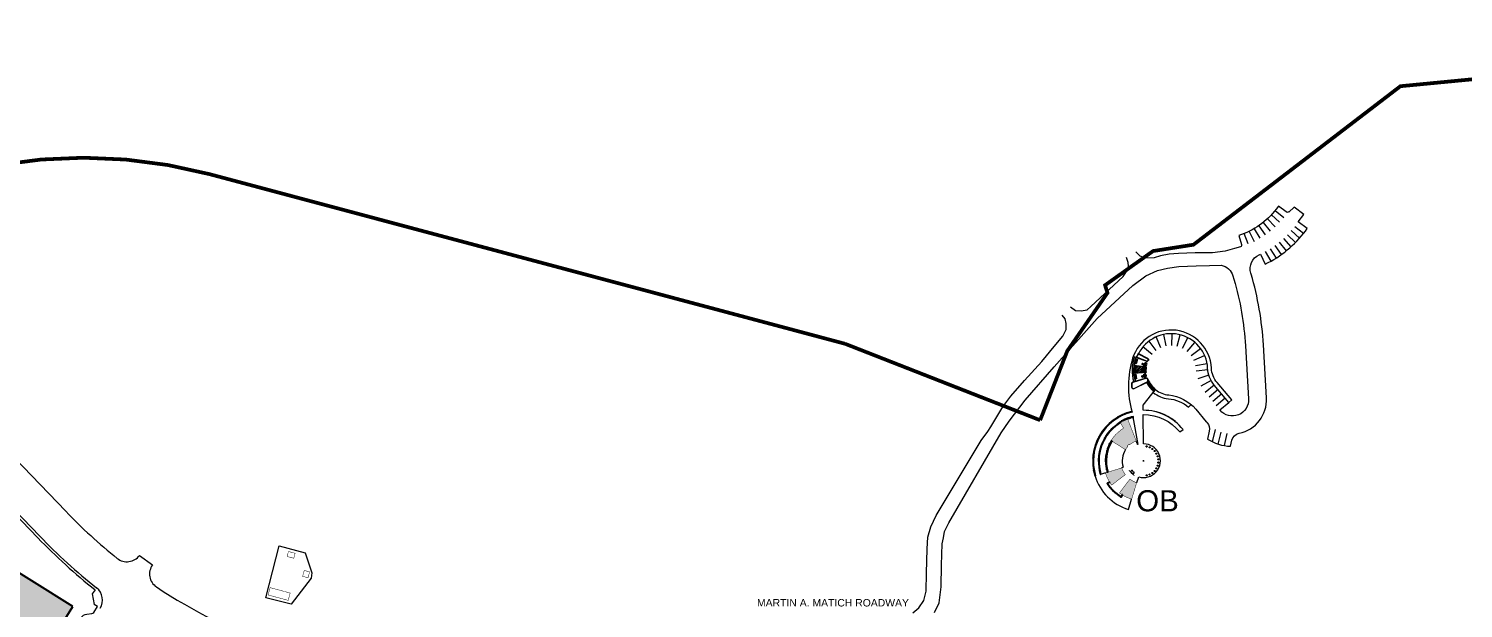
# Model space of a CAD drawing. Header units: feet. Extents: x 6763715 to 6770513, y 1886699 to 1891873.
# Drawn here: x 6765794 to 6768106, y 1890939 to 1891873 of the extents above; entities that cross this region are included whole.
import ezdxf

# ---------------------------------------------------------------- set-up
doc = ezdxf.new("R2010")
doc.units = ezdxf.units.FT
doc.header["$LTSCALE"] = 48
doc.header["$MEASUREMENT"] = 0
doc.linetypes.add('PHANTOM2', pattern=[1.25, 0.625, -0.125, 0.125, -0.125, 0.125, -0.125])
doc.layers.get('0').update_dxf_attribs({"lineweight": 0})
for name, color, linetype in [('A-PFLR-HRAL', 4, 'Continuous'), ('A-WALK', 4, 'Continuous'), ('A-WALL-EXTR-LOW', 3, 'Continuous'), ('C-BLDG', 7, 'Continuous'), ('C-ROAD-IDEN', 7, 'Continuous'), ('hc-sign', 5, 'Continuous')]:
    doc.layers.add(name, color=color, linetype=linetype)
for name, color, linetype, lineweight in [('C-BLDG-HTCH', 253, 'Continuous', 0), ('C-BLDG-IDEN', 7, 'Continuous', 50), ('C-PKNG-STRP', 3, 'Continuous', 0), ('C-PROP', 7, 'PHANTOM2', 0), ('C-ROAD', 5, 'Continuous', 0), ('L-SITE-WALK', 6, 'Continuous', 0), ('L-SITE-WALL', 32, 'Continuous', 0)]:
    doc.layers.add(name, color=color, linetype=linetype, lineweight=lineweight)
doc.styles.add('Campus_Base_Map_NEW$0$STANDARD', font='arial.ttf', dxfattribs={"height": 3.8})
doc.styles.get("Standard").update_dxf_attribs({"font": 'arial.ttf'})

# ---------------------------------------------------------------- blocks, each defined once
blk = doc.blocks.new('tikk')
blk.add_line((0, -2.328306436538696e-10), (0, -18.00000000046566))

msp = doc.modelspace()

# ---------------------------------------------------------------- hatches: boundary and pattern name
at = {"layer": 'C-BLDG-HTCH'}
h = msp.add_hatch(color=256, dxfattribs=at)
edge = h.paths.add_edge_path()
edge.add_arc((6767591.052091537, 1891176.5116347), 36.87173954548437, 233.01016696359028, 252.3262285857189, ccw=False)
edge.add_line((6767568.867350394, 1891147.060617102), (6767552.172778861, 1891124.906172497))
edge.add_arc((6767591.028118988, 1891176.46710902), 64.56212226697713, 232.9990165503296, 252.624004012725)
edge.add_line((6767571.747223013, 1891114.851245138), (6767579.85794482, 1891141.380220604))
edge = h.paths.add_edge_path()
edge.add_arc((6767591.068813505, 1891176.494912737), 36.87173954829419, 197.6737711717657, 216.9898327936322)
edge.add_line((6767561.617795811, 1891154.310171717), (6767539.463351134, 1891137.615600278))
edge.add_arc((6767590.224440326, 1891175.969167091), 63.62141355832393, 197.1852848702486, 217.0736078160031, ccw=False)
edge.add_line((6767529.443450802, 1891157.171412554), (6767555.93739936, 1891165.300766165))
edge = h.paths.add_edge_path()
edge.add_line((6767575.876927492, 1891152.736384974), (6767576.235678772, 1891153.298292154))
edge.add_arc((6767591.03420381, 1891176.477025007), 27.49999999860456, 212.5563066081158, 237.443693150198, ccw=False)
edge.add_line((6767567.855470897, 1891161.678500067), (6767567.293562219, 1891161.319747948))
edge.add_arc((6767591.034203812, 1891176.477025008), 28.16666666682774, 212.5563066078809, 237.4436931499781)
edge.add_line((6767575.876926651, 1891152.736383479), (6767575.876927494, 1891152.736384974))
edge = h.paths.add_edge_path()
edge.add_arc((6767581.463254769, 1891150.341008118), 0.5, 0, 360)
edge = h.paths.add_edge_path()
edge.add_arc((6767563.297463102, 1891178.793845943), 0.5, 0, 360)
edge = h.paths.add_edge_path()
edge.add_arc((6767564.898186882, 1891166.906076076), 0.5, 0, 360)
edge = h.paths.add_edge_path()
edge.add_arc((6767566.848190723, 1891190.251320464), 0.5, 0, 360)
edge = h.paths.add_edge_path(flags=17)
edge.add_arc((6767574.890905067, 1891199.1505415), 0.5, 0, 360)
edge = h.paths.add_edge_path()
edge.add_line((6767580.654777424, 1891202.507382194), (6767578.28453094, 1891208.528814878))
edge.add_arc((6767593.299232012, 1891173.162209063), 38.4218434650604, 113.0033871925787, 130.1520726521259)
edge.add_line((6767568.524114461, 1891202.529394925), (6767567.531071052, 1891203.682510902))
edge.add_line((6767567.53107105, 1891203.682510902), (6767564.515218338, 1891200.758700961))
edge.add_line((6767564.51521834, 1891200.758700961), (6767565.64018756, 1891199.732586174))
edge.add_arc((6767590.710958542, 1891176.766166288), 34.00000000141089, 137.5083356667343, 148.1785170771146)
edge.add_line((6767561.82132676, 1891194.693496698), (6767538.559739323, 1891209.33832842))
edge.add_arc((6767590.211956521, 1891177.035887349), 60.92125442261937, 121.02882429442789, 147.9788213887261, ccw=False)
edge.add_line((6767558.808924262, 1891229.239802964), (6767552.813979111, 1891239.243065914))
edge.add_arc((6767591.107294408, 1891175.81023572), 74.09522213049112, 110.69675285522311, 121.11866254614361, ccw=False)
edge.add_line((6767564.920425521, 1891245.123653185), (6767581.467027778, 1891202.809913894))
edge.add_line((6767581.467027781, 1891202.809913892), (6767580.654777427, 1891202.507382192))
msp.add_hatch(color=256, dxfattribs=at).paths.add_polyline_path([(6765864.472302266, 1890941.722889546), (6765590.97679227, 1891112.621851855), (6765458.496976286, 1890900.609828219), (6765731.992486278, 1890729.710865909)])
at = {"layer": 'C-PKNG-STRP'}
h = msp.add_hatch(dxfattribs=at)
h.set_pattern_fill('ANSI31', color=256, scale=15, angle=6.361109362927034e-15, style=0)
h.set_pattern_definition([(44.99999999999999, (6767574.521614222, 1891318.142342173), (-1.325825214724776, 1.325825214724777), [])])
edge = h.paths.add_edge_path()
edge.add_arc((6767636.287525922, 1891322.656294812), 60.90505623538153, 172.8710709539053, 184.1791305864227)
edge.add_line((6767575.544410909, 1891318.217843073), (6767595.490141491, 1891319.690198839))
edge.add_arc((6767635.381602686, 1891322.634910368), 40.00000002404069, 172.7434668881378, 184.2218078351337, ccw=False)
edge.add_line((6767595.701980521, 1891327.687393611), (6767575.862169453, 1891330.213635233))
at = {"layer": 'L-SITE-WALK'}
h = msp.add_hatch(dxfattribs=at)
h.set_pattern_fill('HEX', color=256, scale=1.5, angle=15.52025991656916, style=0)
h.set_pattern_definition([(15.52025991656916, (0.5179307338839862, 0.7159058842808008), (-0.08689886222677375, 0.3129174616351672), [0.1875000000000001, -0.3750000000000001]), (135.5202599165691, (0.5179307338839862, 0.7159058842808008), (-0.2275450399504104, -0.2317153530659335), [0.1875, -0.375]), (75.52025991656916, (0.6985937141871545, 0.766076966188848), (-0.3144439021771842, 0.08120210856923366), [0.1875000000000001, -0.3750000000000001])])
edge = h.paths.add_edge_path()
edge.add_arc((6767635.381602662, 1891322.634910369), 60.00000000084032, 159.8245673313323, 197.1407073960133, ccw=False)
edge.add_line((6767579.063143038, 1891343.328655938), (6767576.247220057, 1891344.363343216))
edge.add_arc((6767635.381602662, 1891322.634910369), 63.00000000098797, 159.8245673307665, 197.1407073952862)
edge.add_line((6767575.179819205, 1891304.06759315), (6767578.046570798, 1891304.951751113))
h = msp.add_hatch(dxfattribs=at)
h.set_pattern_fill('HEX', color=256, scale=1.5, angle=15.52025991656916, style=0)
h.set_pattern_definition([(15.52025991656916, (6767595.990443119, 1891288.310682318), (-0.08689886222677375, 0.3129174616351672), [0.1875000000000001, -0.3750000000000001]), (135.5202599165691, (6767595.990443119, 1891288.310682318), (-0.2275450399504104, -0.2317153530659335), [0.1875, -0.375]), (75.52025991656916, (6767596.171106098, 1891288.360853399), (-0.3144439021771842, 0.08120210856923366), [0.1875000000000001, -0.3750000000000001])])
edge = h.paths.add_edge_path()
edge.add_line((6767607.852574915, 1891288.310682318), (6767610.3552138, 1891291.431066686))
edge.add_arc((6767635.385807918, 1891322.639074688), 40.00587963400222, 202.4597035448845, 231.2684075371772, ccw=False)
edge.add_arc((6767595.642468737, 1891306.20823012), 2.999999999447994, -63.54102584894059, 22.483573540498185, ccw=False)
edge.add_line((6767596.979139419, 1891303.522469244), (6767595.990443118, 1891303.030407062))
edge.add_arc((6767635.381602661, 1891322.63491037), 44.00000000039658, 206.45897414738, 231.2693743467125)

# ---------------------------------------------------------------- linework, layer by layer
at = {"layer": 'A-PFLR-HRAL'}
for p, q in [((6767550.434179775, 1891236.604366476), (6767553.02462946, 1891239.053531802)), ((6767550.522568123, 1891236.515978128), (6767553.113017807, 1891238.965143454)), ((6767539.134508842, 1891208.728407676), (6767539.028428441, 1891208.794528608)), ((6767532.695586787, 1891158.301883209), (6767532.576295115, 1891158.264539854)), ((6767532.77731294, 1891140.049429215), (6767532.883207001, 1891140.115848171)), ((6767536.063498762, 1891142.373178503), (6767532.851649048, 1891140.366192057)), ((6767532.917468292, 1891140.259923187), (6767532.851649048, 1891140.366192057)), ((6767536.12973867, 1891142.267172491), (6767532.917468292, 1891140.259923187)), ((6767536.063498762, 1891142.373178503), (6767536.12973867, 1891142.267172491)), ((6767536.230557819, 1891142.231906419), (6767536.407197574, 1891141.94922372)), ((6767536.230557819, 1891142.231906419), (6767536.407197574, 1891141.94922372)), ((6767554.606607799, 1891118.220134313), (6767554.673026755, 1891118.326028374)), ((6767556.824351082, 1891121.572560041), (6767554.817101771, 1891118.360289665)), ((6767554.817101771, 1891118.360289665), (6767554.923370642, 1891118.294470421)), ((6767556.930357093, 1891121.506320131), (6767554.923370642, 1891118.294470421)), ((6767556.78908501, 1891121.673379189), (6767556.506402311, 1891121.850018944)), ((6767556.78908501, 1891121.673379189), (6767556.506402311, 1891121.850018944)), ((6767556.930357093, 1891121.506320131), (6767556.824351082, 1891121.572560041))]:
    msp.add_line(p, q, dxfattribs=at)
for points in [[(6767538.841628058, 1891208.491970693), (6767538.788434001, 1891208.524674664), (6767538.766611535, 1891208.489179719), (6767538.819853872, 1891208.456446066)], [(6767538.8634264, 1891208.527480468), (6767538.81025647, 1891208.560169607), (6767538.788434001, 1891208.524674664), (6767538.841628058, 1891208.491970693)], [(6767538.863426374, 1891208.527480425), (6767538.810256456, 1891208.560169614), (6767538.83207895, 1891208.595664541), (6767538.885248872, 1891208.562975352)], [(6767538.926338856, 1891208.390978566), (6767538.979581194, 1891208.358244912), (6767539.001403661, 1891208.393739856), (6767538.948112944, 1891208.426503255)], [(6767538.948112944, 1891208.426503255), (6767539.001403661, 1891208.393739856), (6767539.023226129, 1891208.429234799), (6767538.969911237, 1891208.462013061)], [(6767538.991733656, 1891208.497507858), (6767539.045048507, 1891208.464729564), (6767539.175983486, 1891208.677699119), (6767539.21147841, 1891208.655876623), (6767539.058720937, 1891208.407412141), (6767538.969911158, 1891208.462012932)], [(6767530.993639121, 1891188.483369176), (6767530.932440067, 1891188.49562884), (6767530.940624316, 1891188.536483817), (6767531.001823369, 1891188.524224153)], [(6767531.001823369, 1891188.524224153), (6767530.940624316, 1891188.536483817), (6767530.948808567, 1891188.577338795), (6767531.01003542, 1891188.56507356)], [(6767531.124388309, 1891188.499671404), (6767531.226609157, 1891188.479194072), (6767531.218424909, 1891188.438339095), (6767531.116204058, 1891188.458816426)], [(6767531.132600416, 1891188.540520801), (6767531.19393843, 1891188.528233299), (6767531.18575418, 1891188.487378322), (6767531.124388309, 1891188.499671404)], [(6767531.991864318, 1891192.695035259), (6767531.931684282, 1891192.7115878), (6767531.94273435, 1891192.751762507), (6767532.002914386, 1891192.735209964)], [(6767532.002914386, 1891192.735209964), (6767531.94273435, 1891192.751762507), (6767531.953784418, 1891192.791937214), (6767532.013991794, 1891192.775377153)], [(6767532.123438517, 1891192.702059759), (6767532.223957301, 1891192.674412029), (6767532.212907233, 1891192.634237322), (6767532.112388448, 1891192.661885051)], [(6767532.134515979, 1891192.742226932), (6767532.194832662, 1891192.725636806), (6767532.183782592, 1891192.685462099), (6767532.123438517, 1891192.702059759)], [(6767533.285135479, 1891196.825656813), (6767533.226275188, 1891196.846419514), (6767533.240135856, 1891196.885713191), (6767533.298996145, 1891196.864950489)], [(6767533.298996145, 1891196.864950489), (6767533.240135856, 1891196.885713191), (6767533.253996523, 1891196.925006868), (6767533.31288355, 1891196.904234734)], [(6767533.416877182, 1891196.823368486), (6767533.51519159, 1891196.788688521), (6767533.501330924, 1891196.749394845), (6767533.403016516, 1891196.784074808)], [(6767533.430764643, 1891196.86265271), (6767533.489758582, 1891196.841842865), (6767533.475897916, 1891196.802549188), (6767533.416877182, 1891196.823368486)], [(6767534.866989871, 1891200.854592326), (6767534.809743466, 1891200.879461433), (6767534.826345468, 1891200.917677721), (6767534.883591873, 1891200.892808615)], [(6767534.883591873, 1891200.892808615), (6767534.826345468, 1891200.917677721), (6767534.842947469, 1891200.955894008), (6767534.900219882, 1891200.931013603)], [(6767534.998240744, 1891200.843002605), (6767535.093859481, 1891200.801463709), (6767535.077257481, 1891200.763247421), (6767534.981638742, 1891200.804786318)], [(6767535.014868805, 1891200.881207572), (6767535.072245196, 1891200.856281996), (6767535.055643192, 1891200.81806571), (6767534.998240744, 1891200.843002605)], [(6767536.72952267, 1891204.761708436), (6767536.674176218, 1891204.790559671), (6767536.693436591, 1891204.827507596), (6767536.748783043, 1891204.79865636)], [(6767536.748783043, 1891204.79865636), (6767536.693436591, 1891204.827507596), (6767536.712696966, 1891204.86445552), (6767536.768068559, 1891204.835591178)], [(6767536.859626824, 1891204.740875238), (6767536.952072066, 1891204.692684985), (6767536.932811693, 1891204.65573706), (6767536.84036645, 1891204.703927313)], [(6767536.878912391, 1891204.77781003), (6767536.934384514, 1891204.748893283), (6767536.915124141, 1891204.711945359), (6767536.859626824, 1891204.740875238)], [(6767529.810696952, 1891175.658118926), (6767529.74821207, 1891175.657444597), (6767529.748661705, 1891175.615780358), (6767529.810996423, 1891175.616453067)], [(6767529.810996423, 1891175.616453067), (6767529.748661705, 1891175.615780358), (6767529.74911134, 1891175.574116117), (6767529.811324243, 1891175.57478751)], [(6767529.90317308, 1891179.943837582), (6767529.840948735, 1891179.947575471), (6767529.838450273, 1891179.905983778), (6767529.900549498, 1891179.902253406)], [(6767529.905824967, 1891179.985420057), (6767529.843447195, 1891179.989167162), (6767529.840948735, 1891179.947575471), (6767529.90317308, 1891179.943837582)], [(6767529.935989809, 1891175.61780198), (6767530.040311387, 1891175.618927806), (6767530.039861754, 1891175.660592046), (6767529.935690647, 1891175.659467844)], [(6767529.936317385, 1891175.576136421), (6767529.999096783, 1891175.576813929), (6767529.998647148, 1891175.61847817), (6767529.935989809, 1891175.61780198)], [(6767530.021293111, 1891171.334077749), (6767529.959104129, 1891171.32877173), (6767529.962646295, 1891171.2872559), (6767530.024835278, 1891171.292561917)], [(6767530.024835278, 1891171.292561917), (6767529.962646295, 1891171.2872559), (6767529.966188462, 1891171.24574007), (6767530.028405696, 1891171.251048497)], [(6767530.025325017, 1891179.894757998), (6767530.088000424, 1891179.890993013), (6767530.090498884, 1891179.932584704), (6767530.027948854, 1891179.936342157)], [(6767530.027948854, 1891179.936342157), (6767530.132090577, 1891179.930086243), (6767530.134589037, 1891179.971677933), (6767530.030601055, 1891179.977924612)], [(6767530.149382775, 1891171.30318842), (6767530.253257107, 1891171.312051068), (6767530.249714941, 1891171.353566898), (6767530.145840608, 1891171.344704249)], [(6767530.15295325, 1891171.261675005), (6767530.215283443, 1891171.266993071), (6767530.211741277, 1891171.3085089), (6767530.149382775, 1891171.30318842)], [(6767530.295448207, 1891184.21170508), (6767530.233535961, 1891184.219610606), (6767530.238813494, 1891184.260941692), (6767530.30072574, 1891184.253036167)], [(6767530.30072574, 1891184.253036167), (6767530.238813494, 1891184.260941692), (6767530.244091026, 1891184.302272778), (6767530.306031398, 1891184.294363663)], [(6767530.424719008, 1891184.237203567), (6767530.528131102, 1891184.223998961), (6767530.52285357, 1891184.182667875), (6767530.419441474, 1891184.195872481)], [(6767530.430024725, 1891184.278531055), (6767530.492077549, 1891184.270607581), (6767530.486800017, 1891184.229276494), (6767530.424719008, 1891184.237203567)], [(6767530.537230265, 1891167.037381697), (6767530.475470679, 1891167.027894312), (6767530.481797216, 1891166.986710748), (6767530.543417554, 1891166.99617674)], [(6767530.543417554, 1891166.99617674), (6767530.481797216, 1891166.986710748), (6767530.488123753, 1891166.945527183), (6767530.54963287, 1891166.95497609)], [(6767530.66696882, 1891167.01515644), (6767530.77008217, 1891167.030996505), (6767530.763755634, 1891167.072180072), (6767530.660781818, 1891167.056361439)], [(6767530.673183909, 1891166.973955753), (6767530.735225142, 1891166.983486405), (6767530.728898605, 1891167.024669969), (6767530.66696882, 1891167.01515644)], [(6767531.355262928, 1891162.787025394), (6767531.294332497, 1891162.773190819), (6767531.303558306, 1891162.732558375), (6767531.364356931, 1891162.746363021)], [(6767531.364356931, 1891162.746363021), (6767531.303558306, 1891162.732558375), (6767531.312784117, 1891162.69192593), (6767531.373478586, 1891162.705706928)], [(6767531.48625478, 1891162.77404057), (6767531.587985417, 1891162.797139045), (6767531.578759609, 1891162.837771489), (6767531.477161044, 1891162.814703001)], [(6767531.49537622, 1891162.733384427), (6767531.556578783, 1891162.747280791), (6767531.547352974, 1891162.787913234), (6767531.48625478, 1891162.77404057)], [(6767532.471512587, 1891158.604339111), (6767532.41180055, 1891158.586038281), (6767532.399590926, 1891158.625875904), (6767532.459363723, 1891158.644195356)], [(6767532.48368856, 1891158.564491173), (6767532.424010173, 1891158.546200659), (6767532.41180055, 1891158.586038281), (6767532.471512587, 1891158.604339111)], [(6767532.483688543, 1891158.564491222), (6767532.424010173, 1891158.546200659), (6767532.436219828, 1891158.506363046), (6767532.495891627, 1891158.524651594)], [(6767532.578876803, 1891158.680824291), (6767532.638616662, 1891158.699133647), (6767532.650826287, 1891158.659296024), (6767532.591025539, 1891158.640968008)], [(6767532.591025539, 1891158.640968008), (6767532.650826287, 1891158.659296024), (6767532.663035911, 1891158.619458402), (6767532.603201443, 1891158.601120049)], [(6767532.615404469, 1891158.561280561), (6767532.675245507, 1891158.579620978), (6767532.748503441, 1891158.340595301), (6767532.788341055, 1891158.352804956), (6767532.702873466, 1891158.631668248), (6767532.603201399, 1891158.601120193)], [(6767532.899289087, 1891139.855087596), (6767532.846309488, 1891139.821857689), (6767532.824169856, 1891139.857155676), (6767532.877090309, 1891139.890348483)], [(6767532.921509427, 1891139.819840233), (6767532.86858919, 1891139.786647561), (6767532.846309488, 1891139.821857689), (6767532.899289087, 1891139.855087596)], [(6767532.921509427, 1891139.819840233), (6767532.86858919, 1891139.786647561), (6767532.890588747, 1891139.751261716), (6767532.943751332, 1891139.784606394)], [(6767532.982984366, 1891139.956767439), (6767533.000661217, 1891139.967854725), (6767532.890050025, 1891140.144206013), (6767532.925260156, 1891140.166485715), (6767533.058098835, 1891139.954696368), (6767533.005183254, 1891139.921506618)], [(6767533.075427325, 1891140.358626944), (6767533.086467309, 1891140.340959275), (6767532.909929415, 1891140.230646156), (6767532.931869165, 1891140.195223199), (6767533.143882615, 1891140.327703907), (6767533.11076266, 1891140.380706914)], [(6767533.044522753, 1891140.486712926), (6767533.011401908, 1891140.539717359), (6767532.976066571, 1891140.517637389), (6767533.009187417, 1891140.464632956)], [(6767533.005183254, 1891139.921506618), (6767533.075779368, 1891139.965785967)], [(6767533.079858092, 1891140.508792894), (6767533.046824866, 1891140.561657108), (6767533.011401908, 1891140.539717359), (6767533.044522753, 1891140.486712926)], [(6767533.097999956, 1891139.930538759), (6767533.027403746, 1891139.886259349)], [(6767533.049645837, 1891139.851025626), (6767533.102378095, 1891139.884100395), (6767533.080238463, 1891139.919398382), (6767533.027403746, 1891139.886259349)], [(6767533.079858092, 1891140.508792894), (6767533.046824866, 1891140.561657108), (6767533.082072583, 1891140.583877296), (6767533.115193428, 1891140.530872863)], [(6767533.11076266, 1891140.380706914), (6767533.154922602, 1891140.310036238)], [(6767533.181433337, 1891140.424866851), (6767533.214553291, 1891140.371863846), (6767533.179217953, 1891140.349783876), (6767533.146098, 1891140.402786883)], [(6767533.190257939, 1891140.332116208), (6767533.146098, 1891140.402786883)], [(6767535.551344007, 1891142.053148693), (6767535.518462736, 1891142.105308001), (6767535.483215297, 1891142.083087986), (6767535.516008392, 1891142.031068551)], [(6767535.586679623, 1891142.075228836), (6767535.553710176, 1891142.127528016), (6767535.518462736, 1891142.105308001), (6767535.551344007, 1891142.053148693)], [(6767535.622015236, 1891142.097308979), (6767535.588957617, 1891142.149748031), (6767535.553710176, 1891142.127528016), (6767535.586679623, 1891142.075228836)], [(6767535.582668962, 1891141.925325397), (6767535.616535386, 1891141.871603345), (6767535.651782827, 1891141.89382336), (6767535.618004576, 1891141.94740554)], [(6767535.618004576, 1891141.94740554), (6767535.662444958, 1891141.876910105)], [(6767535.697780574, 1891141.898990247), (6767535.653340194, 1891141.969485683)], [(6767535.653340194, 1891141.969485683), (6767535.687030268, 1891141.916043375), (6767535.722277709, 1891141.93826339)], [(6767535.664810252, 1891141.951290816), (6767535.687030268, 1891141.916043375), (6767535.856985853, 1891142.023183513), (6767535.834765837, 1891142.058430954), (6767535.700057694, 1891141.973510829)], [(6767535.700057694, 1891141.973510829), (6767535.688675808, 1891141.991565826)], [(6767554.377018819, 1891118.364330802), (6767554.343826143, 1891118.311410565), (6767554.308440302, 1891118.333410122), (6767554.341784978, 1891118.386572706)], [(6767554.377018819, 1891118.364330802), (6767554.343826143, 1891118.311410565), (6767554.379036275, 1891118.289130863), (6767554.412266181, 1891118.342110461)], [(6767554.412266181, 1891118.342110461), (6767554.379036275, 1891118.289130863), (6767554.414334261, 1891118.266991231), (6767554.447527068, 1891118.319911683)], [(6767554.408204214, 1891118.492467209), (6767554.44127898, 1891118.54519947), (6767554.476576967, 1891118.523059838), (6767554.443437932, 1891118.470225118)], [(6767554.487717343, 1891118.540821331), (6767554.443437932, 1891118.470225118)], [(6767554.478685202, 1891118.44800463), (6767554.522964552, 1891118.518600742)], [(6767554.513946023, 1891118.425805743), (6767554.525033308, 1891118.443482591), (6767554.701384597, 1891118.332871399), (6767554.723664301, 1891118.368081531), (6767554.511874955, 1891118.500920207), (6767554.478685202, 1891118.44800463)], [(6767554.915805528, 1891118.5182487), (6767554.898137861, 1891118.529288683), (6767554.78782474, 1891118.352750789), (6767554.752401785, 1891118.374690538), (6767554.884882492, 1891118.58670399), (6767554.937885498, 1891118.553584036)], [(6767554.937885498, 1891118.553584036), (6767554.867214823, 1891118.597743974)], [(6767554.889294793, 1891118.633079312), (6767554.959965468, 1891118.588919373)], [(6767554.982045436, 1891118.62425471), (6767554.929042431, 1891118.657374664), (6767554.906962463, 1891118.622039328), (6767554.959965468, 1891118.588919373)], [(6767555.04389151, 1891118.487344128), (6767555.096895942, 1891118.454223282), (6767555.074815974, 1891118.418887944), (6767555.021811541, 1891118.452008789)], [(6767555.06597148, 1891118.522679465), (6767555.118835692, 1891118.489646238), (6767555.096895942, 1891118.454223282), (6767555.04389151, 1891118.487344128)], [(6767555.06597148, 1891118.522679465), (6767555.118835692, 1891118.489646238), (6767555.141055883, 1891118.524893955), (6767555.08805145, 1891118.558014801)], [(6767556.482503986, 1891121.025490332), (6767556.428781934, 1891121.059356758), (6767556.45100195, 1891121.094604198), (6767556.504584128, 1891121.060825948)], [(6767556.504584128, 1891121.060825948), (6767556.434088694, 1891121.105266328)], [(6767556.456168838, 1891121.140601943), (6767556.526664273, 1891121.096161562)], [(6767556.508469405, 1891121.107631621), (6767556.473221966, 1891121.129851639), (6767556.580362105, 1891121.299807221), (6767556.615609543, 1891121.277587206), (6767556.53068942, 1891121.142879063)], [(6767556.526664273, 1891121.096161562), (6767556.473221966, 1891121.129851639), (6767556.495441979, 1891121.165099078)], [(6767556.53068942, 1891121.142879063), (6767556.548744416, 1891121.131497178)], [(6767556.610327283, 1891120.994165376), (6767556.66248659, 1891120.961284107), (6767556.640266577, 1891120.926036667), (6767556.588247139, 1891120.958829763)], [(6767556.632407427, 1891121.029500992), (6767556.684706606, 1891120.996531547), (6767556.66248659, 1891120.961284107), (6767556.610327283, 1891120.994165376)], [(6767556.654487569, 1891121.064836609), (6767556.706926619, 1891121.031778987), (6767556.684706606, 1891120.996531547), (6767556.632407427, 1891121.029500992)]]:
    msp.add_lwpolyline(points, dxfattribs=at)
for centre, radius in [((6767568.150729027, 1891254.67224321), 0.0624999999999992), ((6767572.017888956, 1891255.699008786), 0.0624999999999992), ((6767533.961519246, 1891234.650988498), 0.0624999999999992), ((6767536.887482167, 1891237.381586686), 0.0624999999999992), ((6767539.94397884, 1891239.965108792), 0.0624999999999992), ((6767543.12361807, 1891242.395323924), 0.0624999999999992), ((6767544.095058233, 1891231.721462157), 0.0624999999999992), ((6767546.418711754, 1891244.666372856), 0.0624999999999992), ((6767547.215996055, 1891234.225636762), 0.0624999999999992), ((6767549.821293627, 1891246.77278214), 0.0624999999999992), ((6767550.470329355, 1891236.553626262), 0.0624999999999992), ((6767553.069373477, 1891239.007828957), 0.0625), ((6767553.323138649, 1891248.709477277), 0.0624999999999992), ((6767555.60327059, 1891240.47440359), 0.0624999999999992), ((6767556.915783029, 1891250.471794893), 0.0624999999999992), ((6767559.147046944, 1891242.310986404), 0.0624999999999992), ((6767560.59054481, 1891252.055493919), 0.0624999999999992), ((6767560.59054481, 1891252.055493919), 0.0624999999999992), ((6767562.773142146, 1891243.943749973), 0.0624999999999992), ((6767564.338544976, 1891253.456765726), 0.0624999999999992), ((6767565.748770688, 1891244.424666618), 0.06293171809774861), ((6767566.521428611, 1891245.391582888), 0.0624999999999992), ((6767569.168447943, 1891245.601107145), 0.0624999999999992), ((6767570.326988732, 1891246.626143443), 0.0624999999999992), ((6767573.015798857, 1891246.702284664), 0.0624999999999992), ((6767574.07933296, 1891246.966615482), 0.0624999999999992), ((6767574.194879957, 1891247.650426165), 0.0624999999999992), ((6767516.028465667, 1891208.36913936), 0.0624999999999992), ((6767517.685277775, 1891212.012780507), 0.0624999999999992), ((6767519.519073186, 1891215.570595061), 0.0624999999999992), ((6767521.52541537, 1891219.033988471), 0.0624999999999992), ((6767526.726365384, 1891209.96168052), 0.0624999999999992), ((6767528.672778081, 1891213.458448159), 0.0624999999999992), ((6767541.1170526, 1891229.048730756), 0.0624999999999992), ((6767509.997583416, 1891185.209742282), 0.0624999999999992), ((6767510.523936332, 1891189.177714244), 0.0624999999999992), ((6767511.244593387, 1891193.115037675), 0.0624999999999992), ((6767513.261386352, 1891200.859775522), 0.0624999999999992), ((6767514.552645126, 1891204.64847445), 0.0624999999999992), ((6767514.552645126, 1891204.64847445), 0.0624999999999992), ((6767519.329920732, 1891187.228739954), 0.0624999999999992), ((6767520.032420219, 1891191.168759529), 0.0624999999999992), ((6767520.95141042, 1891195.063975097), 0.0624999999999992), ((6767524.975979768, 1891206.362726499), 0.0624999999999992), ((6767509.532401601, 1891177.220261148), 0.0624999999999992), ((6767509.666805945, 1891181.220711164), 0.0624999999999992), ((6767518.846055944, 1891183.255940054), 0.0624999999999992), ((6767519.734317281, 1891163.32633673), 0.0624999999999992), ((6767510.957817866, 1891161.297543963), 0.0624999999999992), ((6767511.800598798, 1891157.384741227), 0.0624999999999992), ((6767512.834567072, 1891153.518115651), 0.0624999999999992), ((6767513.122711645, 1891152.559566511), 0.0624999999999992), ((6767520.569646158, 1891159.412542511), 0.0624999999999992), ((6767521.619784767, 1891155.550906201), 0.0624999999999992), ((6767521.729464622, 1891155.190914955), 0.0624999999999992)]:
    msp.add_circle(centre, radius, dxfattribs=at)
for centre, radius, start, end in [((6767590.979675213, 1891176.486334999), 81.51308027115158, 103.4620416640001, 197.0830833210413), ((6767590.979675213, 1891176.486334999), 81.38808027115158, 103.4620416640001, 197.0830833210413), ((6767590.97906254, 1891176.486355538), 72.51250069773559, 123.9965756116796, 197.0935616289581), ((6767590.979675213, 1891176.486334999), 72.38808027115158, 123.9957031785288, 197.0934042015423), ((6767590.945491874, 1891176.553566416), 73.10429179864528, 103.2460382496116, 121.246617945607), ((6767590.985158023, 1891176.475354536), 73.06697892077761, 103.2656750122469, 121.2313816694629), ((6767591.017241878, 1891176.527761585), 72.50920383707108, 103.5207943793921, 110.4167549021362), ((6767591.034203772, 1891176.477025074), 72.43750000000145, 103.5244499530122, 110.418271116302), ((6767591.034203785, 1891176.477025073), 61.22925529243842, 148.1422959796452, 197.3043545156536), ((6767591.034203772, 1891176.477025074), 61.10425528113683, 148.1424557279795, 197.3041952366035), ((6767590.979675213, 1891176.486334999), 72.38808027115158, 197.3573229285777, 197.3594959071353), ((6767591.034203772, 1891176.477025074), 68.70833333333333, 212.0174325757925, 237.982567386306), ((6767591.034203772, 1891176.477025074), 68.58333333333333, 212.0172872533266, 237.9827125197218)]:
    msp.add_arc(centre, radius, start, end, dxfattribs=at)
at = {"layer": 'A-WALK'}
for p, q in [((6767536.230557819, 1891142.231906419), (6767532.942909148, 1891140.177555531)), ((6767556.78908501, 1891121.673379189), (6767554.734734115, 1891118.385730523))]:
    msp.add_line(p, q, dxfattribs=at)
for centre in [(6767595.923786462, 1891199.803399764), (6767600.682874793, 1891198.269935004), (6767605.017299068, 1891195.777305442), (6767608.736289574, 1891192.435218437), (6767611.676163493, 1891188.390768258), (6767611.62859374, 1891164.481239029), (6767613.678123085, 1891169.04192597), (6767613.707529048, 1891183.821962078), (6767614.731032416, 1891173.929851693), (6767614.740980348, 1891178.929885389), (6767595.830929068, 1891153.131378634), (6767600.596081578, 1891154.645894224), (6767604.940390036, 1891157.121256811), (6767608.672649697, 1891160.448519011)]:
    msp.add_circle(centre, 0.3333333333333333, dxfattribs=at)
msp.add_arc((6767591.034203772, 1891176.477025074), 68.5, 211.999999863701, 238.0000002786753, dxfattribs=at)
at = {"layer": 'A-WALL-EXTR-LOW'}
for p, q in [((6767532.68456426, 1891158.298432691), (6767532.546021798, 1891158.361996182)), ((6767532.825634223, 1891158.234801344), (6767532.68456426, 1891158.298432691))]:
    msp.add_line(p, q, dxfattribs=at)
msp.add_arc((6767590.955502894, 1891176.255482114), 61.30691265469096, 152.2695470631807, 156.2411852096762, dxfattribs=at)
at = {"layer": 'C-BLDG', "const_width": 0.75}
for points in [[(6767580.654777424, 1891202.507382194), (6767578.28453094, 1891208.528814879, 0.07496521371587843), (6767568.524114461, 1891202.529394925), (6767567.53107105, 1891203.682510902), (6767564.51521834, 1891200.758700961), (6767565.640187559, 1891199.732586175, 0.04659111779035698), (6767561.82132676, 1891194.693496698), (6767538.559739325, 1891209.33832842, -0.1181365701411247), (6767558.808924262, 1891229.239802964), (6767552.813979113, 1891239.243065913, -0.04550553088838941), (6767564.920425521, 1891245.123653185), (6767581.467027781, 1891202.809913892)], [(6767555.937399358, 1891165.300766166, 0.08448235316868781), (6767561.617795811, 1891154.310171717), (6767539.463351134, 1891137.615600278, -0.08699767155041196), (6767529.443450802, 1891157.171412554)], [(6767575.876927492, 1891152.736384974), (6767576.235678774, 1891153.298292154, -0.1090205759430032), (6767567.855470897, 1891161.678500067), (6767567.293562219, 1891161.319747948, 0.1090205759430032), (6767575.876926651, 1891152.736383479)], [(6767579.857944818, 1891141.380220604, -0.08448235316868781), (6767568.867350394, 1891147.060617102), (6767552.172778863, 1891124.906172496, 0.08584007250130454), (6767571.747223013, 1891114.851245138)]]:
    msp.add_lwpolyline(points, format="xyb", close=True, dxfattribs=at)
msp.add_lwpolyline([(6767565.638223423, 1891199.734377715, 0.008420214969708845), (6767564.862535757, 1891198.853697601, 0.008420214969708845)], format="xyb", dxfattribs=at)
at = {"layer": 'C-BLDG', "const_width": 0.75, "elevation": 1.078313909518014e-09}
msp.add_lwpolyline([(6765864.472302266, 1890941.722889546), (6765590.97679227, 1891112.621851855), (6765458.496976286, 1890900.609828219), (6765731.992486278, 1890729.710865909)], close=True, dxfattribs=at)
at = {"layer": 'C-BLDG', "elevation": 1.157667545448348e-09}
msp.add_lwpolyline([(6765864.472302265, 1890941.722889547), (6765590.97679227, 1891112.621851855), (6765458.496976285, 1890900.609828219), (6765731.992486277, 1890729.710865909)], close=True, dxfattribs=at)
at = {"layer": 'C-BLDG', "const_width": 0.75}
for points in [[(6766220.840862805, 1891019.57108688), (6766210.118569653, 1891022.463179002), (6766212.288523981, 1891030.508180848), (6766223.010817135, 1891027.61608873)], [(6766243.859635842, 1890988.104627864), (6766235.484422386, 1890990.363649185), (6766235.196493969, 1890990.441311258), (6766237.76016785, 1890999.946009499), (6766246.423309722, 1890997.609326109)], [(6766182.727550738, 1890972.215970135), (6766215.09674521, 1890963.485123955), (6766211.9094286, 1890951.668300121), (6766179.540234127, 1890960.399146304)]]:
    msp.add_lwpolyline(points, close=True, dxfattribs=at)
at = {"layer": 'C-PKNG-STRP'}
for p, q in [((6767802.869391736, 1891580.292846647), (6767816.957410157, 1891569.0889305)), ((6767776.651567359, 1891555.801446427), (6767786.871382182, 1891540.984045001)), ((6767783.866746318, 1891561.181148333), (6767795.15109574, 1891547.157473419)), ((6767790.665699271, 1891567.078116938), (6767802.953172901, 1891553.924486571)), ((6767797.011425739, 1891573.460260433), (6767810.235154094, 1891561.248257794)), ((6767759.628524797, 1891526.344001286), (6767752.911363071, 1891543.043694046)), ((6767761.131645365, 1891546.707975561), (6767769.06163563, 1891530.5489145)), ((6767769.059428018, 1891550.968288016), (6767778.159091134, 1891535.437797645)), ((6767611.208500411, 1891354.504349142), (6767599.726276843, 1891369.642332558)), ((6767618.945484692, 1891359.102074039), (6767611.138328658, 1891376.423976783)), ((6767627.514547446, 1891361.853648776), (6767623.777696216, 1891380.48254952)), ((6767636.481879869, 1891362.619774882), (6767637.004511544, 1891381.612585525)), ((6767645.393510756, 1891361.361667222), (6767650.149167104, 1891379.756876726)), ((6767653.798288801, 1891358.143017498), (6767662.546214716, 1891375.00936838)), ((6767604.642994048, 1891348.230572904), (6767590.042154955, 1891360.388512608)), ((6767661.270722106, 1891353.126769847), (6767673.568053842, 1891367.610403097)), ((6767667.43251874, 1891346.566871811), (6767682.656703878, 1891357.934553494)), ((6767671.971737751, 1891338.795418228), (6767689.352051916, 1891346.47165946)), ((6767674.658581168, 1891330.205838934), (6767693.315145956, 1891333.802030003)), ((6767694.503465658, 1891323.366394795), (6767675.62087382, 1891321.257431654)), ((6767696.372650849, 1891314.562637262), (6767678.262113766, 1891308.817339486)), ((6767699.920272542, 1891306.291338674), (6767683.275057459, 1891297.129634961)), ((6767705.010528585, 1891298.869122468), (6767690.467810567, 1891286.641720757)), ((6767711.124229442, 1891291.59776346), (6767696.581511423, 1891279.370361748)), ((6767716.916156568, 1891284.709107557), (6767702.373438552, 1891272.481705844)), ((6767722.708083697, 1891277.820451654), (6767708.165365675, 1891265.59304994)), ((6767702.063736619, 1891207.265143388), (6767706.743661832, 1891227.374547035)), ((6767711.468572564, 1891203.559479867), (6767716.021390878, 1891223.122711548)), ((6767721.179913984, 1891201.170854986), (6767725.672529921, 1891220.475400076))]:
    msp.add_line(p, q, dxfattribs=at)
msp.add_lwpolyline([(6767575.853302062, 1891330.214764334, 0.04938079727858416), (6767575.544410909, 1891318.217843073), (6767595.490141494, 1891319.690198839, -0.05012562890083678), (6767595.701980521, 1891327.687393611), (6767575.862169454, 1891330.213635232)], format="xyb", dxfattribs=at)
for points in [[(6767581.003399353, 1891340.185296772), (6767579.202706141, 1891332.958011674), (6767578.388002845, 1891333.193016691), (6767580.201714406, 1891340.458345196)], [(6767578.554929173, 1891316.251554731), (6767579.475512914, 1891308.860433604), (6767578.630819, 1891308.786534946), (6767577.708692081, 1891316.217835632)]]:
    msp.add_lwpolyline(points, close=True, dxfattribs=at)
at = {"layer": 'C-PROP', "ltscale": 0.02, "const_width": 6, "elevation": -178.8009999999999}
msp.add_lwpolyline([(6769012.672318948, 1888295.374669329, 0.1361048893769301), (6767938.827147607, 1887977.763884334, -0.2823868537519414), (6765535.011960359, 1887963.210487848), (6765125.199023341, 1887960.525005917), (6765008.259637998, 1888061.176182), (6763829.051106414, 1890965.3305025), (6763828.781101809, 1890985.958502438), (6763983.434002401, 1891051.428890646), (6764153.834987686, 1890819.547933312), (6764199.850891613, 1890841.999908577), (6764151.795092961, 1891122.836158444, -0.01647219109543954), (6764351.863703489, 1891197.559898398, -0.0003431867193823084), (6765614.041232214, 1891619.044375816, -0.1515732919274202), (6766084.71670162, 1891639.018791427, -4.006424607498245e-05), (6767109.798489642, 1891365.369470985), (6767424.223199004, 1891242.168853522)], format="xyb", dxfattribs=at)
msp.add_lwpolyline([(6767424.223199004, 1891242.168853523), (6767467.998380393, 1891353.889062141), (6767532.782767654, 1891447.499071313), (6767528.86501762, 1891459.858161618), (6767606.293465273, 1891514.93483031), (6767671.434981415, 1891525.171360401), (6768005.054054189, 1891780.727573796), (6768904.714655642, 1891867.250107892)], dxfattribs=at)
at = {"layer": 'C-ROAD', "lineweight": 0}
for p, q in [((6765853.133717205, 1891095.347307261, 1.702565624585569e-05), (6765599.667516809, 1891358.826879569, -4.279084241460927e-06)), ((6765811.334948072, 1891055.137073503, 1.70256562458948e-05), (6765610.558019497, 1891263.845844877, 1.389679200047844e-07)), ((6765972.102873247, 1891024.18914211), (6765993.104433, 1891008.861569309)), ((6766176.06393213, 1890955.78944317), (6766197.505813392, 1891039.469975532)), ((6766197.505813392, 1891039.469975532), (6766239.134966542, 1891028.558984176)), ((6766239.134966542, 1891028.558984176), (6766249.875844864, 1890995.968486856)), ((6766249.158204613, 1890987.44345703), (6766216.703511243, 1890945.538939919)), ((6766249.875844864, 1890995.968486856), (6766249.158204613, 1890987.44345703)), ((6766216.703511243, 1890945.538939919), (6766176.06393213, 1890955.78944317))]:
    msp.add_line(p, q, dxfattribs=at)
at = {"layer": 'C-ROAD'}
msp.add_lwpolyline([(6767253.914784377, 1890931.955566212), (6767261.502035439, 1890947.436626075), (6767264.831010644, 1890973.467420583), (6767265.43963866, 1891008.603725486), (6767266.477746138, 1891043.030121336), (6767268.165225536, 1891052.596418691), (6767270.111727451, 1891062.635169517), (6767276.782689148, 1891076.884513882), (6767361.221830292, 1891221.702080872), (6767374.247185092, 1891240.43274689), (6767399.81124788, 1891274.412873502), (6767446.778521338, 1891328.393371169), (6767516.059568712, 1891406.193354644), (6767573.402773843, 1891459.431428233), (6767594.620832501, 1891475.018205867), (6767613.282675099, 1891483.565380048), (6767629.407518209, 1891487.472799397), (6767648.056090528, 1891490.097353682), (6767675.798640886, 1891490.964142014), (6767697.217794465, 1891491.633362116), (6767716.18836415, 1891492.226078654, -0.2768002656219895), (6767735.07122715, 1891474.777598697), (6767736.644707763, 1891469.402529475, -0.05683157368889313), (6767755.217303276, 1891362.004680846), (6767760.154401738, 1891276.531786317, -0.7215477996060534), (6767714.297106065, 1891258.300235532), (6767713.962680893, 1891258.697985688), (6767728.500010824, 1891270.931795751), (6767705.010528574, 1891298.869122482, -0.1622776600881881), (6767694.290355877, 1891325.914970522, 0.7669679999849119), (6767582.749175042, 1891349.296259978), (6767597.956952291, 1891341.592646725, -0.3941103228749396), (6767598.878340704, 1891338.990706864), (6767598.53550008, 1891338.202977837, -0.4003284236725027), (6767596.003400986, 1891337.104100256), (6767579.063143037, 1891343.328655936, 0.164276669205159), (6767578.046570798, 1891304.951751112), (6767594.39072624, 1891309.992583815, -0.3958295902336431), (6767598.072276387, 1891308.209620471, 0.1321900515565017), (6767610.355213804, 1891291.43106669, 0.1458966574005987), (6767631.528429756, 1891282.820929677, -0.1962615683419926), (6767675.018427508, 1891259.95379586), (6767692.100325917, 1891239.63735925, 0.008967608589928743), (6767693.396736347, 1891238.150441152, -0.2456876565469603), (6767696.878854902, 1891224.691961205), (6767693.876950109, 1891211.792926888, 0.1326624596670781), (6767731.196197812, 1891200.092552324), (6767733.460178485, 1891209.820763587, -0.2936950104387187), (6767745.097173953, 1891221.123279511, 0.3732667368634994), (6767789.1061437, 1891278.204101286), (6767784.16904524, 1891363.676995794, 0.05683157368889313), (6767764.476688234, 1891477.549974654), (6767763.951960967, 1891479.342462832, -0.3686381414272456), (6767777.232133495, 1891508.954470566), (6767778.327485574, 1891509.424855832), (6767779.353640936, 1891509.789471848), (6767787.217706488, 1891493.787991625, 0.1173487718825822), (6767851.830661803, 1891547.16106072), (6767854.745366741, 1891551.021166657), (6767840.337827803, 1891561.891954365), (6767849.564324806, 1891574.000521774), (6767833.799549254, 1891585.904254444), (6767825.056955346, 1891577.42269023), (6767824.528176662, 1891577.951468913, -0.3355501181145661), (6767820.909066062, 1891577.948784942), (6767808.323374579, 1891587.452041527), (6767804.745816683, 1891582.714082537, -0.1550772399248523), (6767744.443316616, 1891539.995384806), (6767748.989819242, 1891525.735480411, -0.3731236866744868), (6767747.041613098, 1891521.741018212), (6767737.794390056, 1891518.973630598), (6767722.59366628, 1891514.838223225), (6767702.349498533, 1891511.80345659), (6767674.071755846, 1891511.920434683), (6767647.400286475, 1891511.087111211), (6767632.126079489, 1891509.745115175), (6767618.099893834, 1891506.95088245), (6767607.81110803, 1891503.89496603), (6767594.284564408, 1891503.323127122), (6767585.681206806, 1891506.788309616), (6767578.662425932, 1891513.710990273)], format="xyb", dxfattribs=at)
for points in [[(6767473.283278238, 1891425.048913141), (6767481.328208891, 1891419.175574187), (6767490.549800807, 1891418.366575365), (6767499.997182832, 1891420.199893017), (6767505.721745811, 1891425.250774347), (6767558.158801408, 1891473.93392378), (6767564.399175216, 1891483.360924431), (6767566.811395053, 1891490.571403521), (6767566.336024236, 1891496.46501417), (6767563.242354596, 1891504.42544077)], [(6767219.034190262, 1890931.570699884), (6767228.523625067, 1890939.538739833), (6767236.853864148, 1890951.541551697), (6767240.210240036, 1890966.707469257), (6767241.21301542, 1890995.728535164), (6767241.888496572, 1891034.724294676), (6767243.365986113, 1891053.755815542), (6767247.955977561, 1891070.470972671), (6767256.481580729, 1891088.721531963), (6767329.257159537, 1891209.313452708), (6767339.981753515, 1891224.181449455), (6767344.808168167, 1891231.272435917), (6767364.24066047, 1891263.965333134), (6767377.169238468, 1891280.908847819), (6767399.045232944, 1891306.286933537), (6767427.006032186, 1891336.899418413), (6767446.751710788, 1891361.117014706), (6767460.981396613, 1891377.471498713), (6767466.378919313, 1891388.368359393), (6767466.410869446, 1891397.924530237), (6767464.621905522, 1891405.557655085), (6767459.655836465, 1891411.756652881)]]:
    msp.add_lwpolyline(points, dxfattribs=at)
at = {"layer": 'C-ROAD', "lineweight": 0}
for centre, radius, start, end in [((6766480.835922619, 1891699.194093555), 871, 223.8903047815588, 231.3024670602026), ((6766480.835922619, 1891699.194093555), 871, 223.8903047815588, 231.3024670602026), ((6766480.835922619, 1891699.194093555), 929, 223.8903047815588, 231.545092839554), ((6766480.835922619, 1891699.194093555), 929, 223.8903047815588, 231.545092839554), ((6765951.909065794, 1891038.92719288), 25, 231.3024670602026, 323.8769025568319), ((6765951.909065794, 1891038.92719288), 25, 231.3024670602026, 323.8769025568319), ((6766013.298240454, 1890994.123518538), 25, 143.8769025568318, 236.451338104036), ((6766013.298240454, 1890994.123518538), 25, 143.8769025568318, 236.451338104036), ((6765887.544738017, 1890952.118749112), 25, 327.9473992954887, 51.5450928513065), ((6765887.544738017, 1890952.118749112), 25, 327.9473992954887, 51.5450928513065), ((6766480.835922619, 1891699.194093555), 871, 236.451338104036, 250.3717034615807), ((6766480.835922619, 1891699.194093555), 871, 236.451338104036, 250.3717034615807)]:
    msp.add_arc(centre, radius, start, end, dxfattribs=at)
at = {"layer": 'Defpoints', "lineweight": 5}
for p, q in [((6767590.034273708, 1891176.488851703), (6767592.034133834, 1891176.465198446)), ((6767591.022377142, 1891175.477095012), (6767591.0460304, 1891177.476955138))]:
    msp.add_line(p, q, dxfattribs=at)
at = {"layer": 'hc-sign'}
for p, q in [((6767592.37331316, 1891331.351194803), (6767589.132990094, 1891332.159807497)), ((6767589.832699277, 1891332.486096514), (6767591.181903273, 1891332.14957333)), ((6767591.459996404, 1891331.250666569), (6767590.943000412, 1891331.379681333)), ((6767591.714867713, 1891333.696766443), (6767591.181903273, 1891332.14957333)), ((6767592.174666062, 1891333.538378867), (6767591.655564965, 1891332.031430972)), ((6767591.655564965, 1891332.031430972), (6767592.058644602, 1891331.930893437)), ((6767592.174666062, 1891333.538378867), (6767591.714867713, 1891333.696766443)), ((6767592.743779713, 1891333.919837253), (6767592.058644602, 1891331.930893437)), ((6767593.096081251, 1891333.449386972), (6767592.37331316, 1891331.351194803)), ((6767595.144303774, 1891334.03151268), (6767592.743779713, 1891333.919837253)), ((6767595.652691703, 1891333.568323739), (6767593.096081251, 1891333.449386972)), ((6767594.83138519, 1891333.204767243), (6767594.110361853, 1891333.17122432)), ((6767595.596218978, 1891334.782235669), (6767595.110430541, 1891334.759636173)), ((6767595.110430541, 1891334.759636173), (6767595.144303774, 1891334.03151268)), ((6767595.596218978, 1891334.782235669), (6767595.652691703, 1891333.568323739)), ((6767592.197716893, 1891313.309074998), (6767589.031182816, 1891312.247656138)), ((6767589.445508866, 1891312.899109427), (6767590.763899055, 1891313.341202839)), ((6767590.853705415, 1891315.045988334), (6767590.380898941, 1891314.932167495)), ((6767590.380898941, 1891314.932167495), (6767590.763899055, 1891313.341202839)), ((6767590.853705415, 1891315.045988334), (6767591.22674302, 1891313.496407472)), ((6767591.481878308, 1891312.733029389), (6767590.976655405, 1891312.563679207)), ((6767593.091804908, 1891317.059154932), (6767591.128263574, 1891315.673697399)), ((6767591.128263574, 1891315.673697399), (6767591.620616922, 1891313.628484498)), ((6767591.22674302, 1891313.496407472), (6767591.620616922, 1891313.628484498)), ((6767593.769533973, 1891316.942169465), (6767591.678319646, 1891315.46662699)), ((6767591.678319646, 1891315.46662699), (6767592.197716893, 1891313.309074998)), ((6767593.068927195, 1891317.935105257), (6767592.671569926, 1891317.654733455)), ((6767592.671569926, 1891317.654733455), (6767593.091804908, 1891317.059154932)), ((6767593.272750065, 1891316.193889132), (6767592.682979206, 1891315.777751989)), ((6767593.068927195, 1891317.935105257), (6767593.769533973, 1891316.942169465))]:
    msp.add_line(p, q, dxfattribs=at)
for centre, radius, start, end in [((6767589.281467911, 1891332.75479363), 0.6132325494530642, 334.0127381349707, 255.9881908199652), ((6767593.18306285, 1891331.661866782), 2.257766233118271, 187.1798521251938, 43.10792498171226), ((6767593.18306285, 1891331.661866782), 1.7714524020453, 193.4222723590644, 58.43481966897513), ((6767588.83628645, 1891312.82909364), 0.6132325494530642, 6.555644243758793, 288.5310971457155), ((6767592.713206757, 1891314.006557505), 2.257766233118271, 219.7227583881845, 75.65083129400797), ((6767592.713206757, 1891314.006557505), 1.7714524020453, 225.9651785804296, 90.9777260243668)]:
    msp.add_arc(centre, radius, start, end, dxfattribs=at)
at = {"layer": 'L-SITE-WALK', "lineweight": 0}
for p, q in [((6767579.770907842, 1891343.601278723), (6767582.519920995, 1891348.839074838)), ((6767597.308117846, 1891341.3608277), (6767582.523231391, 1891348.850222437)), ((6767596.175848866, 1891337.573420753), (6767579.770907842, 1891343.601278723)), ((6765808.452274339, 1891052.363953933, 1.702565624585569e-05), (6765610.55955236, 1891258.074575971, 3.920653390936079e-07)), ((6767663.525361722, 1891263.037569301), (6767667.619532694, 1891267.431070339)), ((6767555.452699301, 1891165.679040251, 0.03013607554794362), (6767557.955728592, 1891166.466632855)), ((6767513.699443167, 1891152.387327113), (6767512.743123722, 1891152.094950918)), ((6767529.443450802, 1891157.171412554), (6767521.350013234, 1891154.726341105))]:
    msp.add_line(p, q, dxfattribs=at)
for points in [[(6767728.500010823, 1891270.93179575), (6767733.092448094, 1891274.793080501), (6767709.602965844, 1891302.730407232, -0.1622776600881881), (6767700.281076541, 1891326.248535962, 0.8356157800743308), (6767573.316212632, 1891341.945201938, 0.1462910472610665), (6767572.457098665, 1891255.28932101)], [(6767598.878340704, 1891338.990706864, 0.4003288277942924), (6767597.956952291, 1891341.592646725), (6767582.303137511, 1891349.522203599), (6767579.063143038, 1891343.328655937), (6767596.003400986, 1891337.104100256, 0.4003288272930901), (6767598.535497636, 1891338.20297887)], [(6767590.378246521, 1891258.170803345), (6767590.34239917, 1891266.47833607), (6767610.3552138, 1891291.431066686, -0.1263679630643225), (6767598.414436365, 1891307.355485753, -0.3940344706411948), (6767596.979139419, 1891303.522469244), (6767595.990443118, 1891303.030407062, 0.1086806795594285), (6767607.852574915, 1891288.310682318), (6767610.355213802, 1891291.431066686, -1.834121190641556e-06), (6767610.354984844, 1891291.431250324)], [(6767606.601255478, 1891286.750490141, 0.1458952638019774), (6767630.95045382, 1891276.848832574, -0.1534534975977663), (6767663.525361722, 1891263.037569301, -0.1534534975977663)], [(6767580.350432644, 1891141.531984623), (6767583.188896256, 1891150.816180767, 1.151805921558439), (6767590.984471284, 1891204.068529527), (6767590.46590996, 1891251.245133758, -0.2267258272069062), (6767649.243505877, 1891223.271563692), (6767654.610511014, 1891227.054697147, 0.2320908914709436), (6767590.389782944, 1891258.170860931)], [(6767564.920425521, 1891245.123653184, -0.07418293030514274), (6767573.614297566, 1891247.810909356), (6767581.967135873, 1891203.00547897), (6767581.467027781, 1891202.809913892)]]:
    msp.add_lwpolyline(points, format="xyb", dxfattribs=at)
for points in [[(6767578.046570798, 1891304.951751112, -0.1642766691952485), (6767579.063143038, 1891343.328655938), (6767576.247220056, 1891344.363343217, 0.1642766691945441), (6767575.179819205, 1891304.06759315)], [(6767575.889623572, 1891293.026472478), (6767596.979139419, 1891303.522469244, 0.3940344706303039), (6767598.414436365, 1891307.355485753, -0.005731328673178849), (6767598.072276387, 1891308.209620471, 0.3937236984007086), (6767594.39072624, 1891309.992583815), (6767573.698849295, 1891303.610835284, 0.3225183442577926), (6767571.583849167, 1891300.815152383, 0.008859744843267004), (6767571.553159857, 1891295.676995351, 0.5530888139642054)], [(6767575.666845128, 1891293.474099291), (6767596.756360972, 1891303.970096056, 0.3940344706367891), (6767597.952441759, 1891307.164276482, -0.005731328672869397), (6767597.606032217, 1891308.029020434, 0.3937236984685055), (6767594.5380859, 1891309.514791884), (6767573.846208954, 1891303.133043353, 0.3225183443034312), (6767572.083708847, 1891300.803307601, 0.008859744843256896), (6767572.053125367, 1891295.682868352, 0.5530888138762128)]]:
    msp.add_lwpolyline(points, format="xyb", close=True, dxfattribs=at)
at = {"layer": 'L-SITE-WALK', "lineweight": 0, "extrusion": (-0.3224937387183722, -0.9465715971269403, 0), "elevation": -3972603.149611817}
msp.add_lwpolyline([(5796118.037898654, 0), (5796117.292667124, 0.03013607554794402)], dxfattribs=at)
at = {"layer": 'L-SITE-WALK', "lineweight": 0}
msp.add_lwpolyline([(6767566.609850176, 1891098.199124573), (6767571.745475878, 1891115.096591062)], dxfattribs=at)
for points, elevation in [([(6765808.452274336, 1891052.363953933, 0.03341273936869864), (6765900.604606861, 1890968.563803864), (6765895.629418731, 1890962.299021103)], 1.702565624585569e-05), ([(6765831.617307901, 1890889.143907685), (6765836.705596456, 1890885.964392106), (6765829.286726765, 1890874.091718782), (6765835.215840528, 1890870.386797339, 0.3070276488645678), (6765856.504351286, 1890871.752212383, 0.2521061642046717), (6765857.404081021, 1890877.42411362, -0.01528100294666305), (6765855.799440103, 1890887.949180849, -0.2238610642658932), (6765858.483000961, 1890897.796724428), (6765877.619382621, 1890923.710746282, -0.2228084171107445), (6765887.391265192, 1890929.360577012), (6765895.300205057, 1890930.300890977, 0.1967872828281209), (6765898.643791948, 1890932.157772291), (6765904.514659258, 1890941.533736796), (6765899.292522849, 1890944.853869137)], 1.078313909518014e-09)]:
    msp.add_lwpolyline(points, format="xyb", dxfattribs=dict(at, elevation=elevation))
at = {"layer": 'L-SITE-WALK', "lineweight": 0, "extrusion": (0.9786577591486072, 0.2054969353986252, 0), "elevation": 7010083.21272347}
msp.add_lwpolyline([(460234.1091219899, 1.702565624585569e-05), (460216.2835319897, 0)], dxfattribs=at)
at = {"layer": 'L-SITE-WALK', "lineweight": 0}
for centre, radius, start, end in [((6767596.693192502, 1891338.981382244), 1.5, 249.8245673591182, 337.0951648190736), ((6767596.404343285, 1891339.576677611), 2, 336.5074519228019, 63.13516546590446), ((6767635.381600217, 1891322.634911404), 40.49999734671304, 156.5074519228019, 157.0951648142061), ((6767635.381600217, 1891322.634911404), 39.99999734671304, 155.8645678728361, 157.0951648142061), ((6767590.979675212, 1891176.486335001), 81.9505802706064, 103.2597124901289, 197.3156277480496), ((6767590.979675213, 1891176.486334999), 80.95058027115158, 103.22722099539, 197.3195273967316), ((6767590.979675213, 1891176.486334999), 72.95058027115158, 121.0400892260608, 197.354567632719), ((6767590.979675213, 1891176.486334999), 71.95058027115158, 121.0396316895127, 197.3594959071353), ((6767591.396317553, 1891176.265152022), 34.84657756225842, 148.0727321783868, 196.3312576192239), ((6767591.034203772, 1891176.477025076), 81.99987046135263, 197.2980776662712, 252.6709785710154), ((6767590.979675213, 1891176.486334999), 72.51308027115158, 197.3567070604068, 197.3594959071353)]:
    msp.add_arc(centre, radius, start, end, dxfattribs=at)
at = {"layer": 'L-SITE-WALL', "lineweight": 0}
for points in [[(6767590.378246521, 1891258.170803345), (6767590.374871367, 1891258.837461467, -0.174203249551464), (6767642.451477285, 1891240.422946277), (6767642.029784498, 1891239.906594034, 0.1742032495497076), (6767590.378246521, 1891258.170803345)], [(6767575.731889469, 1891158.224635663, -0.3000044932946834), (6767572.975564668, 1891160.875956886, 0.5892753153221983), (6767572.12600549, 1891161.177009369), (6767570.370815315, 1891159.756782262, 0.4386589685427502), (6767570.332624202, 1891159.404462825, 0.05013246684064406), (6767574.145387296, 1891155.625270778, 0.4386589685427491), (6767574.497706732, 1891155.663461891), (6767575.900813857, 1891157.402200983, 0.5892753153221981), (6767575.599761379, 1891158.251760163)]]:
    msp.add_lwpolyline(points, format="xyb", dxfattribs=at)
at = {"layer": 'L-SITE-WALL'}
for centre, radius, start, end in [((6767591.034909182, 1891176.476773803), 61.00073155489111, 147.9460031357329, 197.4002710162515), ((6767591.012844283, 1891176.484633442), 59.97784905118064, 147.9435034894633, 197.4204401620543), ((6767590.955502894, 1891176.255482114), 61.30691265469096, 147.7307521165307, 152.1916654013454), ((6767590.955988547, 1891176.255365884), 61.30740409632407, 156.3191496510416, 197.2452436245383)]:
    msp.add_arc(centre, radius, start, end, dxfattribs=at)

# ---------------------------------------------------------------- block references
at = {"layer": 'C-PKNG-STRP'}
for p, rotation in [((6767834.915004853, 1891554.717812381), 51.48077275558855), ((6767816.431207743, 1891535.078975599), 41.99006082298052), ((6767822.950975213, 1891541.281560198), 45.15363145271845), ((6767829.118506907, 1891547.834496672), 48.31720211943902), ((6767787.242021249, 1891514.133048652), 29.33577822658086), ((6767794.962207474, 1891518.756699616), 32.49934891931141), ((6767802.415464642, 1891523.79935578), 35.66291951261896), ((6767809.579076035, 1891529.245647675), 38.82649016504003)]:
    msp.add_blockref('tikk', p, dxfattribs=dict(at, rotation=rotation))

# ---------------------------------------------------------------- texts
at = {"layer": 'C-BLDG-IDEN', "insert": (6767579.093365268, 1891129.294249637), "char_height": 34, "width": 2422.980191629224, "attachment_point": 1, "rotation": 359.9999999988104, "style": 'Campus_Base_Map_NEW$0$STANDARD'}
msp.add_mtext('OB', dxfattribs=at)
at = {"layer": 'C-ROAD-IDEN'}
msp.add_text('MARTIN A. MATICH ROADWAY', height=12, dxfattribs=at).set_placement((6766967.732554335, 1890941.80975394, -1523))

doc.saveas('drawing.dxf')
